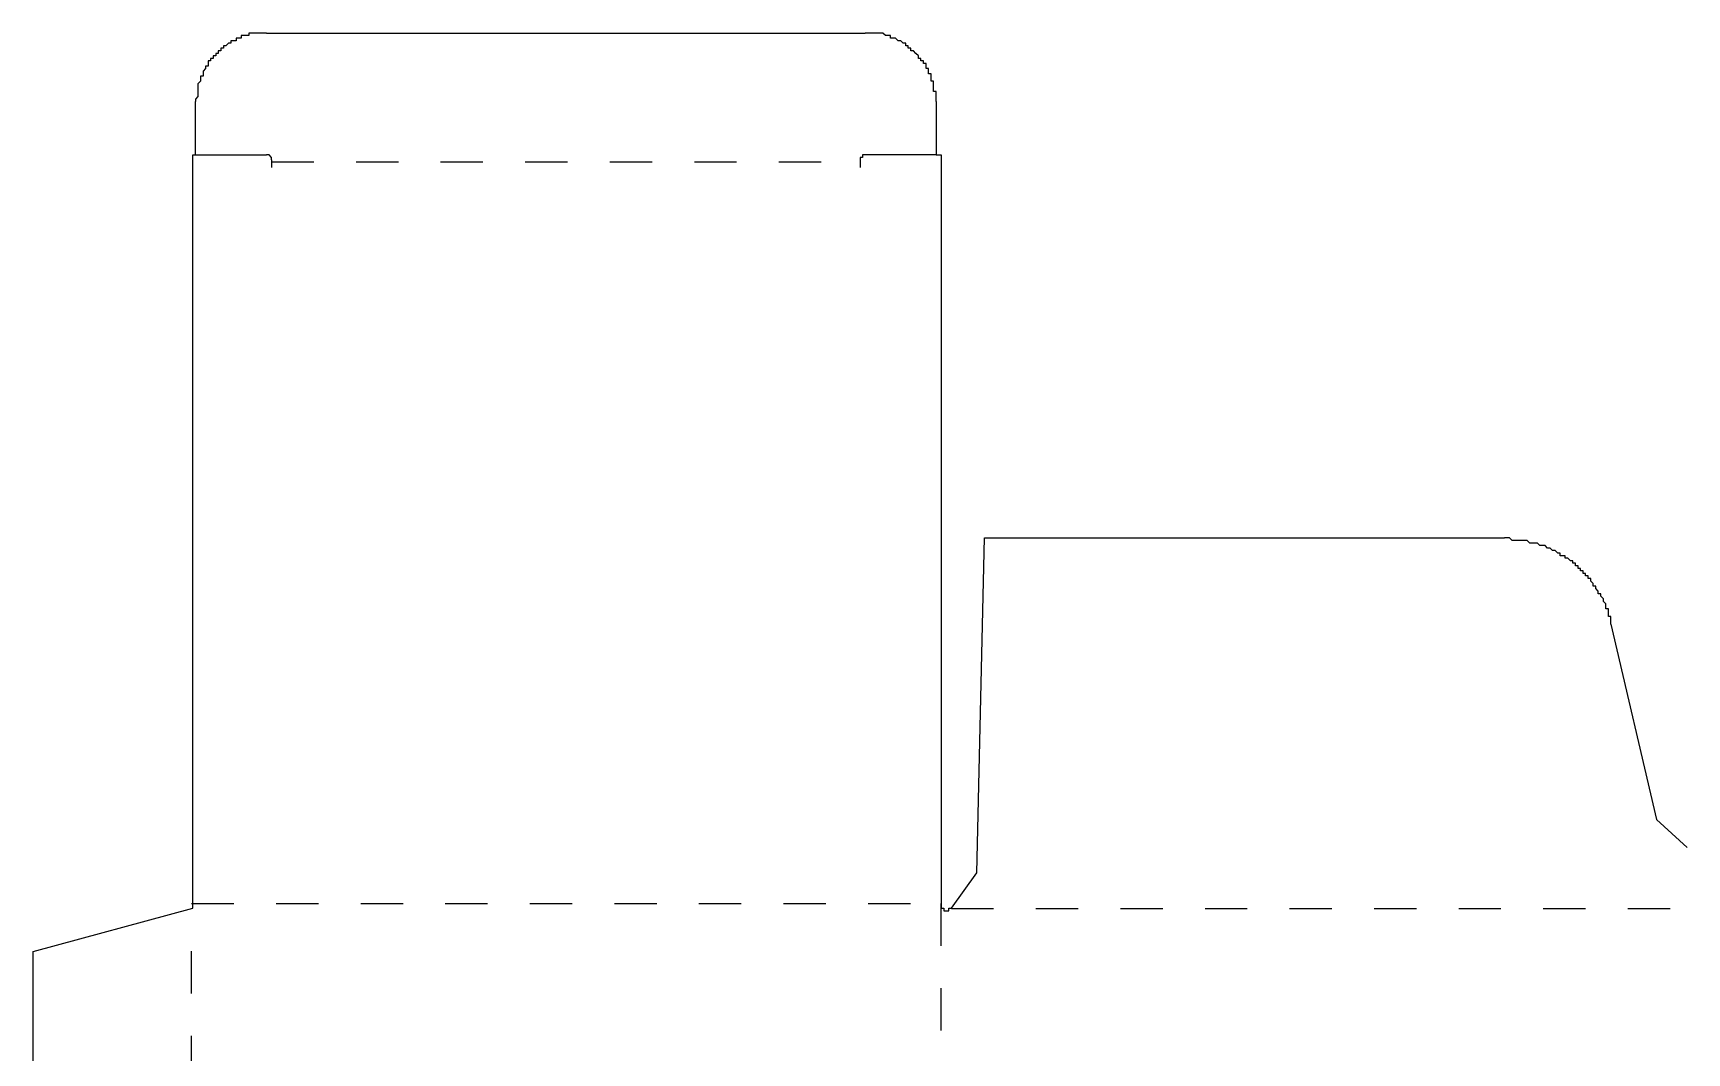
# Model space of a CAD drawing. Extents: x 0 to 896, y -596 to -17.
# Drawn here: x 0 to 469.4, y -306.7 to -17.3 of the extents above; entities that cross this region are included whole.
import ezdxf

# ---------------------------------------------------------------- set-up
doc = ezdxf.new("R2010")
doc.units = 0
doc.linetypes.add('DASHED', pattern=[24, 12, -12])
doc.layers.add('CREASE', color=5, linetype='DASHED')
doc.layers.add('CUT', color=1, linetype='CONTINUOUS')

msp = doc.modelspace()

# ---------------------------------------------------------------- linework, layer by layer
at = {"layer": 'CREASE'}
for p, q in [((67.68, -53.86), (234.92, -53.86)), ((45, -264.33), (257.6, -264.33)), ((45, -433.84), (45, -265.75)), ((257.6, -264.33), (257.6, -433.84)), ((260.62, -265.75), (469.35, -265.75))]:
    msp.add_line(p, q, dxfattribs=at)
at = {"layer": 'CUT'}
for p, q in [((58.32, -18.72), (57.6, -18.72)), ((57.6, -18.72), (57.6, -18.72)), ((57.6, -18.72), (57.6, -19.44)), ((59.04, -18.72), (58.32, -18.72)), ((58.32, -18.72), (58.32, -18.72)), ((58.32, -18.72), (58.32, -18.72)), ((59.76, -18), (59.04, -18)), ((59.04, -18), (59.04, -18.72)), ((60.48, -18), (59.76, -18)), ((59.76, -18), (59.76, -18)), ((61.2, -18), (60.48, -18)), ((60.48, -18), (60.48, -18)), ((60.48, -18), (60.48, -18)), ((61.92, -17.28), (61.2, -17.28)), ((61.2, -17.28), (61.2, -18)), ((62.64, -17.28), (61.92, -17.28)), ((61.92, -17.28), (61.92, -17.28)), ((61.92, -17.28), (61.92, -17.28)), ((63.36, -17.28), (62.64, -17.28)), ((62.64, -17.28), (62.64, -17.28)), ((64.08, -17.28), (63.36, -17.28)), ((63.36, -17.28), (63.36, -17.28)), ((64.8, -17.28), (64.08, -17.28)), ((64.08, -17.28), (64.08, -17.28)), ((64.08, -17.28), (64.08, -17.28)), ((65.52, -17.28), (64.8, -17.28)), ((64.8, -17.28), (64.8, -17.28)), ((66.24, -17.28), (65.52, -17.28)), ((65.52, -17.28), (65.52, -17.28)), ((66.24, -17.28), (236.16, -17.28)), ((66.24, -17.28), (66.24, -17.28)), ((236.88, -17.28), (236.16, -17.28)), ((237.6, -17.28), (236.88, -17.28)), ((236.88, -17.28), (236.88, -17.28)), ((238.32, -17.28), (237.6, -17.28)), ((237.6, -17.28), (237.6, -17.28)), ((237.6, -17.28), (237.6, -17.28)), ((239.04, -17.28), (238.32, -17.28)), ((238.32, -17.28), (238.32, -17.28)), ((239.76, -17.28), (239.04, -17.28)), ((239.04, -17.28), (239.04, -17.28)), ((240.48, -17.28), (239.76, -17.28)), ((239.76, -17.28), (239.76, -17.28)), ((239.76, -17.28), (239.76, -17.28)), ((241.2, -17.28), (240.48, -17.28)), ((240.48, -17.28), (240.48, -17.28)), ((241.92, -18), (241.2, -17.28)), ((241.2, -17.28), (241.2, -17.28)), ((242.64, -18), (241.92, -18)), ((241.92, -18), (241.92, -18)), ((241.92, -18), (241.92, -18)), ((243.36, -18), (242.64, -18)), ((242.64, -18), (242.64, -18)), ((243.36, -18.72), (243.36, -18)), ((243.36, -18), (243.36, -18)), ((244.08, -18.72), (243.36, -18.72)), ((244.8, -18.72), (244.08, -18.72)), ((244.08, -18.72), (244.08, -18.72)), ((245.52, -19.44), (244.8, -18.72)), ((244.8, -18.72), (244.8, -18.72)), ((244.8, -18.72), (244.8, -18.72)), ((52.56, -23.04), (51.84, -23.04)), ((51.84, -23.04), (51.84, -23.04)), ((51.84, -23.04), (51.84, -23.76)), ((53.28, -22.32), (52.56, -22.32)), ((52.56, -22.32), (52.56, -22.32)), ((52.56, -22.32), (52.56, -22.32)), ((52.56, -22.32), (52.56, -23.04)), ((54, -21.6), (53.28, -21.6)), ((53.28, -21.6), (53.28, -21.6)), ((53.28, -21.6), (53.28, -22.32)), ((54.72, -20.88), (54, -20.88)), ((54, -20.88), (54, -20.88)), ((54, -20.88), (54, -21.6)), ((55.44, -20.16), (54.72, -20.88)), ((54.72, -20.88), (54.72, -20.88)), ((56.16, -20.16), (55.44, -20.16)), ((55.44, -20.16), (55.44, -20.16)), ((55.44, -20.16), (55.44, -20.16)), ((56.88, -19.44), (56.16, -19.44)), ((56.16, -19.44), (56.16, -19.44)), ((56.16, -19.44), (56.16, -20.16)), ((57.6, -19.44), (56.88, -19.44)), ((56.88, -19.44), (56.88, -19.44)), ((246.24, -19.44), (245.52, -19.44)), ((245.52, -19.44), (245.52, -19.44)), ((246.96, -20.16), (246.24, -19.44)), ((246.24, -19.44), (246.24, -19.44)), ((246.24, -19.44), (246.24, -19.44)), ((247.68, -20.16), (246.96, -20.16)), ((246.96, -20.16), (246.96, -20.16)), ((246.96, -20.16), (246.96, -20.16)), ((247.68, -20.88), (247.68, -20.16)), ((248.4, -20.88), (247.68, -20.88)), ((247.68, -20.88), (247.68, -20.88)), ((248.4, -21.6), (248.4, -20.88)), ((248.4, -20.88), (248.4, -20.88)), ((249.12, -21.6), (248.4, -21.6)), ((249.12, -22.32), (249.12, -21.6)), ((249.12, -21.6), (249.12, -21.6)), ((249.84, -22.32), (249.12, -22.32)), ((250.56, -23.04), (249.84, -22.32)), ((249.84, -22.32), (249.84, -22.32)), ((249.84, -22.32), (249.84, -22.32)), ((251.28, -23.76), (250.56, -23.04)), ((250.56, -23.04), (250.56, -23.04)), ((250.56, -23.04), (250.56, -23.04)), ((48.96, -27.36), (48.24, -28.08)), ((48.24, -28.08), (48.24, -28.08)), ((48.24, -28.08), (48.24, -28.08)), ((48.24, -28.08), (48.24, -28.8)), ((49.68, -26.64), (48.96, -26.64)), ((48.96, -26.64), (48.96, -27.36)), ((48.96, -27.36), (48.96, -27.36)), ((48.96, -27.36), (48.96, -27.36)), ((50.4, -25.2), (49.68, -25.2)), ((49.68, -25.2), (49.68, -25.92)), ((49.68, -25.92), (49.68, -25.92)), ((49.68, -25.92), (49.68, -25.92)), ((49.68, -25.92), (49.68, -26.64)), ((51.12, -24.48), (50.4, -24.48)), ((50.4, -24.48), (50.4, -25.2)), ((50.4, -25.2), (50.4, -25.2)), ((51.84, -23.76), (51.12, -23.76)), ((51.12, -23.76), (51.12, -23.76)), ((51.12, -23.76), (51.12, -24.48)), ((51.12, -24.48), (51.12, -24.48)), ((251.28, -24.48), (251.28, -23.76)), ((251.28, -23.76), (251.28, -23.76)), ((251.28, -23.76), (251.28, -23.76)), ((252, -24.48), (251.28, -24.48)), ((252, -25.2), (252, -24.48)), ((252, -24.48), (252, -24.48)), ((252.72, -25.2), (252, -25.2)), ((252.72, -25.92), (252.72, -25.2)), ((252.72, -25.2), (252.72, -25.2)), ((253.44, -25.92), (252.72, -25.92)), ((252.72, -25.92), (252.72, -25.92)), ((253.44, -26.64), (253.44, -25.92)), ((253.44, -27.36), (253.44, -26.64)), ((253.44, -26.64), (253.44, -26.64)), ((254.16, -27.36), (253.44, -27.36)), ((253.44, -27.36), (253.44, -27.36)), ((254.16, -28.08), (254.16, -27.36)), ((254.16, -28.8), (254.16, -28.08)), ((254.16, -28.08), (254.16, -28.08)), ((254.16, -28.08), (254.16, -28.08)), ((47.52, -30.96), (46.8, -31.68)), ((46.8, -31.68), (46.8, -31.68)), ((46.8, -31.68), (46.8, -32.4)), ((46.8, -32.4), (46.8, -32.4)), ((46.8, -32.4), (46.8, -33.12)), ((48.24, -29.52), (47.52, -29.52)), ((47.52, -29.52), (47.52, -29.52)), ((47.52, -29.52), (47.52, -30.24)), ((47.52, -30.24), (47.52, -30.24)), ((47.52, -30.24), (47.52, -30.96)), ((47.52, -30.96), (47.52, -30.96)), ((47.52, -30.96), (47.52, -30.96)), ((48.24, -28.8), (48.24, -28.8)), ((48.24, -28.8), (48.24, -29.52)), ((254.88, -28.8), (254.16, -28.8)), ((254.88, -29.52), (254.88, -28.8)), ((254.88, -30.24), (254.88, -29.52)), ((254.88, -29.52), (254.88, -29.52)), ((254.88, -29.52), (254.88, -29.52)), ((254.88, -30.96), (254.88, -30.24)), ((254.88, -30.24), (254.88, -30.24)), ((255.6, -30.96), (254.88, -30.96)), ((255.6, -31.68), (255.6, -30.96)), ((255.6, -30.96), (255.6, -30.96)), ((255.6, -32.4), (255.6, -31.68)), ((255.6, -31.68), (255.6, -31.68)), ((255.6, -33.12), (255.6, -32.4)), ((255.6, -32.4), (255.6, -32.4)), ((46.8, -35.28), (46.08, -36)), ((46.08, -36), (46.08, -36)), ((46.08, -36), (46.08, -36.72)), ((46.08, -51.84), (46.08, -36.72)), ((46.08, -36.72), (46.08, -36.72)), ((46.8, -33.12), (46.8, -33.12)), ((46.8, -33.12), (46.8, -33.12)), ((46.8, -33.12), (46.8, -33.84)), ((46.8, -33.84), (46.8, -33.84)), ((46.8, -33.84), (46.8, -34.56)), ((46.8, -34.56), (46.8, -34.56)), ((46.8, -34.56), (46.8, -35.28)), ((46.8, -35.28), (46.8, -35.28)), ((46.8, -35.28), (46.8, -35.28)), ((255.6, -33.84), (255.6, -33.12)), ((255.6, -33.12), (255.6, -33.12)), ((255.6, -33.12), (255.6, -33.12)), ((256.32, -33.84), (255.6, -33.84)), ((256.32, -34.56), (256.32, -33.84)), ((256.32, -35.28), (256.32, -34.56)), ((256.32, -34.56), (256.32, -34.56)), ((256.32, -36), (256.32, -35.28)), ((256.32, -35.28), (256.32, -35.28)), ((256.32, -35.28), (256.32, -35.28)), ((256.32, -36.72), (256.32, -36)), ((256.32, -36), (256.32, -36)), ((256.32, -36.72), (256.32, -51.84)), ((256.32, -36.72), (256.32, -36.72)), ((45.36, -265.68), (45.36, -51.84)), ((45.36, -51.84), (46.08, -51.84)), ((46.08, -51.84), (66.24, -51.84)), ((66.96, -51.84), (66.24, -51.84)), ((66.24, -51.84), (66.24, -51.84)), ((66.24, -51.84), (66.24, -51.84)), ((66.24, -51.84), (66.24, -51.84)), ((66.24, -51.84), (66.24, -51.84)), ((66.24, -51.84), (66.24, -51.84)), ((66.24, -51.84), (66.24, -51.84)), ((66.24, -51.84), (66.24, -51.84)), ((66.24, -51.84), (66.24, -51.84)), ((66.24, -51.84), (66.24, -51.84)), ((66.24, -51.84), (66.24, -51.84)), ((66.24, -51.84), (66.24, -51.84)), ((66.24, -51.84), (66.24, -51.84)), ((66.24, -51.84), (66.24, -51.84)), ((66.24, -51.84), (66.24, -51.84)), ((66.24, -51.84), (66.24, -51.84)), ((67.68, -52.56), (66.96, -51.84)), ((66.96, -51.84), (66.96, -51.84)), ((66.96, -51.84), (66.96, -51.84)), ((66.96, -51.84), (66.96, -51.84)), ((66.96, -51.84), (66.96, -51.84)), ((66.96, -51.84), (66.96, -51.84)), ((66.96, -51.84), (66.96, -51.84)), ((66.96, -51.84), (66.96, -51.84)), ((66.96, -51.84), (66.96, -51.84)), ((66.96, -51.84), (66.96, -51.84)), ((66.96, -51.84), (66.96, -51.84)), ((66.96, -51.84), (66.96, -51.84)), ((66.96, -51.84), (66.96, -51.84)), ((66.96, -51.84), (66.96, -51.84)), ((66.96, -51.84), (66.96, -51.84)), ((66.96, -51.84), (66.96, -51.84)), ((66.96, -51.84), (66.96, -51.84)), ((66.96, -51.84), (66.96, -51.84)), ((66.96, -51.84), (66.96, -51.84)), ((66.96, -51.84), (66.96, -51.84)), ((66.96, -51.84), (66.96, -51.84)), ((66.96, -51.84), (66.96, -51.84)), ((66.96, -51.84), (66.96, -51.84)), ((66.96, -51.84), (66.96, -51.84)), ((66.96, -51.84), (66.96, -51.84)), ((66.96, -51.84), (66.96, -51.84)), ((66.96, -51.84), (66.96, -51.84)), ((66.96, -51.84), (66.96, -51.84)), ((66.96, -51.84), (66.96, -51.84)), ((66.96, -51.84), (66.96, -51.84)), ((66.96, -51.84), (66.96, -51.84)), ((66.96, -51.84), (66.96, -51.84)), ((66.96, -51.84), (66.96, -51.84)), ((66.96, -51.84), (66.96, -51.84)), ((66.96, -51.84), (66.96, -51.84)), ((66.96, -51.84), (66.96, -51.84)), ((66.96, -51.84), (66.96, -51.84)), ((66.96, -51.84), (66.96, -51.84)), ((67.68, -53.28), (67.68, -52.56)), ((67.68, -52.56), (67.68, -52.56)), ((67.68, -52.56), (67.68, -52.56)), ((67.68, -52.56), (67.68, -52.56)), ((67.68, -52.56), (67.68, -52.56)), ((67.68, -52.56), (67.68, -52.56)), ((67.68, -52.56), (67.68, -52.56)), ((67.68, -52.56), (67.68, -52.56)), ((67.68, -52.56), (67.68, -52.56)), ((67.68, -52.56), (67.68, -52.56)), ((67.68, -52.56), (67.68, -52.56)), ((67.68, -52.56), (67.68, -52.56)), ((67.68, -52.56), (67.68, -52.56)), ((67.68, -52.56), (67.68, -52.56)), ((67.68, -52.56), (67.68, -52.56)), ((67.68, -52.56), (67.68, -52.56)), ((67.68, -52.56), (67.68, -52.56)), ((67.68, -52.56), (67.68, -52.56)), ((67.68, -52.56), (67.68, -52.56)), ((67.68, -52.56), (67.68, -52.56)), ((67.68, -52.56), (67.68, -52.56)), ((67.68, -52.56), (67.68, -52.56)), ((67.68, -52.56), (67.68, -52.56)), ((67.68, -52.56), (67.68, -52.56)), ((67.68, -52.56), (67.68, -52.56)), ((67.68, -52.56), (67.68, -52.56)), ((67.68, -52.56), (67.68, -52.56)), ((67.68, -52.56), (67.68, -52.56)), ((67.68, -52.56), (67.68, -52.56)), ((67.68, -52.56), (67.68, -52.56)), ((67.68, -52.56), (67.68, -52.56)), ((67.68, -52.56), (67.68, -52.56)), ((67.68, -52.56), (67.68, -52.56)), ((67.68, -52.56), (67.68, -52.56)), ((67.68, -52.56), (67.68, -52.56)), ((67.68, -52.56), (67.68, -52.56)), ((67.68, -53.28), (67.68, -55.44)), ((67.68, -53.28), (67.68, -53.28)), ((67.68, -53.28), (67.68, -53.28)), ((67.68, -53.28), (67.68, -53.28)), ((67.68, -53.28), (67.68, -53.28)), ((67.68, -53.28), (67.68, -53.28)), ((67.68, -53.28), (67.68, -53.28)), ((67.68, -53.28), (67.68, -53.28)), ((67.68, -53.28), (67.68, -53.28)), ((67.68, -53.28), (67.68, -53.28)), ((67.68, -53.28), (67.68, -53.28)), ((235.44, -52.56), (234.72, -52.56)), ((234.72, -52.56), (234.72, -52.56)), ((234.72, -52.56), (234.72, -52.56)), ((234.72, -52.56), (234.72, -52.56)), ((234.72, -52.56), (234.72, -52.56)), ((234.72, -52.56), (234.72, -52.56)), ((234.72, -52.56), (234.72, -52.56)), ((234.72, -52.56), (234.72, -52.56)), ((234.72, -52.56), (234.72, -52.56)), ((234.72, -52.56), (234.72, -52.56)), ((234.72, -52.56), (234.72, -52.56)), ((234.72, -52.56), (234.72, -52.56)), ((234.72, -52.56), (234.72, -52.56)), ((234.72, -52.56), (234.72, -52.56)), ((234.72, -52.56), (234.72, -52.56)), ((234.72, -52.56), (234.72, -52.56)), ((234.72, -52.56), (234.72, -52.56)), ((234.72, -52.56), (234.72, -52.56)), ((234.72, -52.56), (234.72, -52.56)), ((234.72, -52.56), (234.72, -52.56)), ((234.72, -52.56), (234.72, -53.28)), ((234.72, -53.28), (234.72, -55.44)), ((234.72, -53.28), (234.72, -53.28)), ((234.72, -53.28), (234.72, -53.28)), ((234.72, -53.28), (234.72, -53.28)), ((234.72, -53.28), (234.72, -53.28)), ((234.72, -53.28), (234.72, -53.28)), ((234.72, -53.28), (234.72, -53.28)), ((234.72, -53.28), (234.72, -53.28)), ((234.72, -53.28), (234.72, -53.28)), ((234.72, -53.28), (234.72, -53.28)), ((234.72, -53.28), (234.72, -53.28)), ((236.16, -51.84), (235.44, -51.84)), ((235.44, -51.84), (235.44, -51.84)), ((235.44, -51.84), (235.44, -51.84)), ((235.44, -51.84), (235.44, -51.84)), ((235.44, -51.84), (235.44, -51.84)), ((235.44, -51.84), (235.44, -51.84)), ((235.44, -51.84), (235.44, -51.84)), ((235.44, -51.84), (235.44, -51.84)), ((235.44, -51.84), (235.44, -51.84)), ((235.44, -51.84), (235.44, -51.84)), ((235.44, -51.84), (235.44, -51.84)), ((235.44, -51.84), (235.44, -51.84)), ((235.44, -51.84), (235.44, -51.84)), ((235.44, -51.84), (235.44, -51.84)), ((235.44, -51.84), (235.44, -51.84)), ((235.44, -51.84), (235.44, -51.84)), ((235.44, -51.84), (235.44, -51.84)), ((235.44, -51.84), (235.44, -51.84)), ((235.44, -51.84), (235.44, -51.84)), ((235.44, -51.84), (235.44, -51.84)), ((235.44, -51.84), (235.44, -51.84)), ((235.44, -51.84), (235.44, -51.84)), ((235.44, -51.84), (235.44, -51.84)), ((235.44, -51.84), (235.44, -51.84)), ((235.44, -51.84), (235.44, -51.84)), ((235.44, -51.84), (235.44, -51.84)), ((235.44, -51.84), (235.44, -51.84)), ((235.44, -51.84), (235.44, -51.84)), ((235.44, -51.84), (235.44, -51.84)), ((235.44, -51.84), (235.44, -52.56)), ((235.44, -52.56), (235.44, -52.56)), ((235.44, -52.56), (235.44, -52.56)), ((235.44, -52.56), (235.44, -52.56)), ((235.44, -52.56), (235.44, -52.56)), ((235.44, -52.56), (235.44, -52.56)), ((235.44, -52.56), (235.44, -52.56)), ((235.44, -52.56), (235.44, -52.56)), ((235.44, -52.56), (235.44, -52.56)), ((235.44, -52.56), (235.44, -52.56)), ((235.44, -52.56), (235.44, -52.56)), ((235.44, -52.56), (235.44, -52.56)), ((235.44, -52.56), (235.44, -52.56)), ((235.44, -52.56), (235.44, -52.56)), ((235.44, -52.56), (235.44, -52.56)), ((235.44, -52.56), (235.44, -52.56)), ((256.32, -51.84), (236.16, -51.84)), ((236.16, -51.84), (236.16, -51.84)), ((236.16, -51.84), (236.16, -51.84)), ((236.16, -51.84), (236.16, -51.84)), ((236.16, -51.84), (236.16, -51.84)), ((236.16, -51.84), (236.16, -51.84)), ((236.16, -51.84), (236.16, -51.84)), ((236.16, -51.84), (236.16, -51.84)), ((236.16, -51.84), (236.16, -51.84)), ((236.16, -51.84), (236.16, -51.84)), ((236.16, -51.84), (236.16, -51.84)), ((236.16, -51.84), (236.16, -51.84)), ((236.16, -51.84), (236.16, -51.84)), ((236.16, -51.84), (236.16, -51.84)), ((236.16, -51.84), (236.16, -51.84)), ((236.16, -51.84), (236.16, -51.84)), ((236.16, -51.84), (236.16, -51.84)), ((236.16, -51.84), (236.16, -51.84)), ((236.16, -51.84), (236.16, -51.84)), ((236.16, -51.84), (236.16, -51.84)), ((236.16, -51.84), (236.16, -51.84)), ((236.16, -51.84), (236.16, -51.84)), ((236.16, -51.84), (236.16, -51.84)), ((236.16, -51.84), (236.16, -51.84)), ((236.16, -51.84), (236.16, -51.84)), ((256.32, -51.84), (257.76, -51.84)), ((257.76, -51.84), (257.76, -264.24)), ((267.84, -255.6), (270, -160.56)), ((270, -160.56), (417.6, -160.56)), ((418.32, -160.56), (417.6, -160.56)), ((419.04, -160.56), (418.32, -160.56)), ((418.32, -160.56), (418.32, -160.56)), ((419.76, -161.28), (419.04, -160.56)), ((419.04, -160.56), (419.04, -160.56)), ((420.48, -161.28), (419.76, -161.28)), ((421.2, -161.28), (420.48, -161.28)), ((420.48, -161.28), (420.48, -161.28)), ((421.92, -161.28), (421.2, -161.28)), ((421.2, -161.28), (421.2, -161.28)), ((422.64, -161.28), (421.92, -161.28)), ((423.36, -161.28), (422.64, -161.28)), ((422.64, -161.28), (422.64, -161.28)), ((424.08, -161.28), (423.36, -161.28)), ((423.36, -161.28), (423.36, -161.28)), ((424.8, -162), (424.08, -161.28)), ((424.08, -161.28), (424.08, -161.28)), ((425.52, -162), (424.8, -162)), ((426.24, -162), (425.52, -162)), ((425.52, -162), (425.52, -162)), ((426.96, -162), (426.24, -162)), ((426.24, -162), (426.24, -162)), ((427.68, -162.72), (426.96, -162)), ((426.96, -162), (426.96, -162)), ((428.4, -162.72), (427.68, -162.72)), ((427.68, -162.72), (427.68, -162.72)), ((429.12, -162.72), (428.4, -162.72)), ((429.84, -163.44), (429.12, -162.72)), ((429.12, -162.72), (429.12, -162.72)), ((430.56, -163.44), (429.84, -163.44)), ((429.84, -163.44), (429.84, -163.44)), ((431.28, -164.16), (430.56, -163.44)), ((430.56, -163.44), (430.56, -163.44)), ((432, -164.16), (431.28, -164.16)), ((431.28, -164.16), (431.28, -164.16)), ((432.72, -164.88), (432, -164.16)), ((432, -164.16), (432, -164.16)), ((433.44, -164.88), (432.72, -164.88)), ((432.72, -164.88), (432.72, -164.88)), ((433.44, -165.6), (433.44, -164.88)), ((434.16, -165.6), (433.44, -165.6)), ((434.88, -165.6), (434.16, -165.6)), ((434.16, -165.6), (434.16, -165.6)), ((434.88, -166.32), (434.88, -165.6)), ((435.6, -166.32), (434.88, -166.32)), ((436.32, -167.04), (435.6, -166.32)), ((435.6, -166.32), (435.6, -166.32)), ((437.04, -167.04), (436.32, -167.04)), ((436.32, -167.04), (436.32, -167.04)), ((437.04, -167.76), (437.04, -167.04)), ((437.76, -167.76), (437.04, -167.76)), ((437.76, -168.48), (437.76, -167.76)), ((438.48, -168.48), (437.76, -168.48)), ((437.76, -168.48), (437.76, -168.48)), ((438.48, -169.2), (438.48, -168.48)), ((439.2, -169.2), (438.48, -169.2)), ((439.2, -169.92), (439.2, -169.2)), ((439.92, -169.92), (439.2, -169.92)), ((439.92, -170.64), (439.92, -169.92)), ((439.92, -169.92), (439.92, -169.92)), ((440.64, -170.64), (439.92, -170.64)), ((440.64, -171.36), (440.64, -170.64)), ((441.36, -171.36), (440.64, -171.36)), ((441.36, -172.08), (441.36, -171.36)), ((441.36, -171.36), (441.36, -171.36)), ((442.08, -172.08), (441.36, -172.08)), ((442.08, -172.8), (442.08, -172.08)), ((442.8, -173.52), (442.08, -172.8)), ((442.08, -172.8), (442.08, -172.8)), ((442.8, -174.24), (442.8, -173.52)), ((442.8, -173.52), (442.8, -173.52)), ((443.52, -174.24), (442.8, -174.24)), ((443.52, -174.96), (443.52, -174.24)), ((444.24, -175.68), (443.52, -174.96)), ((443.52, -174.96), (443.52, -174.96)), ((444.24, -176.4), (444.24, -175.68)), ((444.24, -175.68), (444.24, -175.68)), ((444.96, -176.4), (444.24, -176.4)), ((444.96, -177.12), (444.96, -176.4)), ((445.68, -177.84), (444.96, -177.12)), ((444.96, -177.12), (444.96, -177.12)), ((445.68, -178.56), (445.68, -177.84)), ((445.68, -177.84), (445.68, -177.84)), ((446.4, -179.28), (445.68, -178.56)), ((445.68, -178.56), (445.68, -178.56)), ((446.4, -180), (446.4, -179.28)), ((446.4, -179.28), (446.4, -179.28)), ((446.4, -180.72), (446.4, -180)), ((446.4, -180), (446.4, -180)), ((447.12, -180.72), (446.4, -180.72)), ((447.12, -181.44), (447.12, -180.72)), ((447.12, -182.16), (447.12, -181.44)), ((447.12, -182.88), (447.12, -182.16)), ((447.12, -182.16), (447.12, -182.16)), ((447.84, -182.88), (447.12, -182.88)), ((447.84, -183.6), (447.84, -182.88)), ((447.84, -184.32), (447.84, -183.6)), ((447.84, -183.6), (447.84, -183.6)), ((447.84, -185.04), (447.84, -184.32)), ((447.84, -184.32), (447.84, -184.32)), ((447.84, -185.04), (460.8, -240.48)), ((460.8, -240.48), (469.44, -248.4)), ((260.64, -265.68), (267.84, -255.6)), ((0, -277.92), (45.36, -265.68)), ((45.36, -265.68), (45.36, -265.68)), ((257.76, -264.24), (257.76, -264.24)), ((257.76, -264.24), (257.76, -264.24)), ((257.76, -264.24), (257.76, -264.24)), ((257.76, -264.24), (257.76, -264.24)), ((257.76, -264.24), (257.76, -264.24)), ((257.76, -264.24), (257.76, -264.24)), ((257.76, -264.24), (257.76, -264.96)), ((257.76, -264.96), (257.76, -264.96)), ((257.76, -264.96), (257.76, -264.96)), ((257.76, -264.96), (257.76, -264.96)), ((257.76, -264.96), (257.76, -264.96)), ((257.76, -264.96), (257.76, -264.96)), ((257.76, -264.96), (257.76, -264.96)), ((257.76, -264.96), (257.76, -264.96)), ((257.76, -264.96), (257.76, -264.96)), ((257.76, -264.96), (257.76, -264.96)), ((257.76, -264.96), (257.76, -264.96)), ((257.76, -264.96), (257.76, -264.96)), ((257.76, -264.96), (257.76, -264.96)), ((257.76, -264.96), (257.76, -264.96)), ((257.76, -264.96), (257.76, -264.96)), ((257.76, -264.96), (257.76, -264.96)), ((257.76, -264.96), (257.76, -264.96)), ((257.76, -264.96), (257.76, -264.96)), ((257.76, -264.96), (257.76, -264.96)), ((257.76, -264.96), (257.76, -265.68)), ((257.76, -265.68), (257.76, -265.68)), ((257.76, -265.68), (257.76, -265.68)), ((257.76, -265.68), (257.76, -265.68)), ((257.76, -265.68), (257.76, -265.68)), ((257.76, -265.68), (257.76, -265.68)), ((257.76, -265.68), (257.76, -265.68)), ((257.76, -265.68), (257.76, -265.68)), ((257.76, -265.68), (257.76, -265.68)), ((257.76, -265.68), (258.48, -265.68)), ((258.48, -265.68), (258.48, -265.68)), ((258.48, -265.68), (258.48, -265.68)), ((258.48, -265.68), (258.48, -265.68)), ((258.48, -265.68), (258.48, -265.68)), ((258.48, -265.68), (258.48, -265.68)), ((258.48, -265.68), (258.48, -265.68)), ((258.48, -265.68), (258.48, -265.68)), ((258.48, -265.68), (258.48, -265.68)), ((258.48, -265.68), (258.48, -265.68)), ((258.48, -265.68), (258.48, -265.68)), ((258.48, -265.68), (258.48, -265.68)), ((258.48, -265.68), (258.48, -265.68)), ((258.48, -265.68), (258.48, -265.68)), ((258.48, -265.68), (258.48, -265.68)), ((258.48, -265.68), (258.48, -265.68)), ((258.48, -265.68), (258.48, -265.68)), ((258.48, -265.68), (258.48, -265.68)), ((258.48, -265.68), (258.48, -266.4)), ((258.48, -266.4), (258.48, -266.4)), ((258.48, -266.4), (259.2, -266.4)), ((259.2, -266.4), (259.2, -266.4)), ((259.2, -266.4), (259.2, -266.4)), ((259.2, -266.4), (259.2, -266.4)), ((259.2, -266.4), (259.2, -266.4)), ((259.2, -266.4), (259.2, -266.4)), ((259.2, -266.4), (259.2, -266.4)), ((259.2, -266.4), (259.2, -266.4)), ((259.2, -266.4), (259.2, -266.4)), ((259.2, -266.4), (259.2, -266.4)), ((259.2, -266.4), (259.2, -266.4)), ((259.2, -266.4), (259.2, -266.4)), ((259.2, -266.4), (259.2, -266.4)), ((259.2, -266.4), (259.2, -266.4)), ((259.2, -266.4), (259.2, -266.4)), ((259.2, -266.4), (259.2, -266.4)), ((259.2, -266.4), (259.2, -266.4)), ((259.2, -266.4), (259.2, -266.4)), ((259.2, -266.4), (259.92, -266.4)), ((259.92, -266.4), (259.92, -265.68)), ((259.92, -265.68), (259.92, -265.68)), ((259.92, -265.68), (259.92, -265.68)), ((259.92, -265.68), (259.92, -265.68)), ((259.92, -265.68), (260.64, -265.68)), ((259.92, -266.4), (259.92, -266.4)), ((259.92, -266.4), (259.92, -266.4)), ((259.92, -266.4), (259.92, -266.4)), ((259.92, -266.4), (259.92, -266.4)), ((259.92, -266.4), (259.92, -266.4)), ((259.92, -266.4), (259.92, -266.4)), ((259.92, -266.4), (259.92, -266.4)), ((259.92, -266.4), (259.92, -266.4)), ((259.92, -266.4), (259.92, -266.4)), ((259.92, -266.4), (259.92, -266.4)), ((259.92, -266.4), (259.92, -266.4)), ((259.92, -266.4), (259.92, -266.4)), ((259.92, -266.4), (259.92, -266.4)), ((260.64, -265.68), (260.64, -265.68)), ((260.64, -265.68), (260.64, -265.68)), ((260.64, -265.68), (260.64, -265.68)), ((260.64, -265.68), (260.64, -265.68)), ((260.64, -265.68), (260.64, -265.68)), ((260.64, -265.68), (260.64, -265.68)), ((260.64, -265.68), (260.64, -265.68)), ((260.64, -265.68), (260.64, -265.68)), ((260.64, -265.68), (260.64, -265.68)), ((260.64, -265.68), (260.64, -265.68)), ((260.64, -265.68), (260.64, -265.68)), ((260.64, -265.68), (260.64, -265.68)), ((260.64, -265.68), (260.64, -265.68)), ((260.64, -265.68), (260.64, -265.68)), ((260.64, -265.68), (260.64, -265.68)), ((260.64, -265.68), (260.64, -265.68)), ((260.64, -265.68), (260.64, -265.68)), ((260.64, -265.68), (260.64, -265.68)), ((260.64, -265.68), (260.64, -265.68)), ((260.64, -265.68), (260.64, -265.68)), ((260.64, -265.68), (260.64, -265.68)), ((260.64, -265.68), (260.64, -265.68)), ((260.64, -265.68), (260.64, -265.68)), ((260.64, -265.68), (260.64, -265.68)), ((260.64, -265.68), (260.64, -265.68)), ((260.64, -265.68), (260.64, -265.68)), ((260.64, -265.68), (260.64, -265.68)), ((260.64, -265.68), (260.64, -265.68)), ((260.64, -265.68), (260.64, -265.68)), ((260.64, -265.68), (260.64, -265.68)), ((260.64, -265.68), (260.64, -265.68)), ((260.64, -265.68), (260.64, -265.68)), ((260.64, -265.68), (260.64, -265.68)), ((260.64, -265.68), (260.64, -265.68)), ((260.64, -265.68), (260.64, -265.68)), ((260.64, -265.68), (260.64, -265.68)), ((260.64, -265.68), (260.64, -265.68)), ((260.64, -265.68), (260.64, -265.68)), ((260.64, -265.68), (260.64, -265.68)), ((260.64, -265.68), (260.64, -265.68)), ((260.64, -265.68), (260.64, -265.68)), ((260.64, -265.68), (260.64, -265.68)), ((260.64, -265.68), (260.64, -265.68)), ((260.64, -265.68), (260.64, -265.68)), ((260.64, -265.68), (260.64, -265.68)), ((260.64, -265.68), (260.64, -265.68)), ((260.64, -265.68), (260.64, -265.68)), ((260.64, -265.68), (260.64, -265.68)), ((260.64, -265.68), (260.64, -265.68)), ((260.64, -265.68), (260.64, -265.68)), ((260.64, -265.68), (260.64, -265.68)), ((260.64, -265.68), (260.64, -265.68)), ((260.64, -265.68), (260.64, -265.68)), ((260.64, -265.68), (260.64, -265.68)), ((260.64, -265.68), (260.64, -265.68)), ((260.64, -265.68), (260.64, -265.68)), ((260.64, -265.68), (260.64, -265.68)), ((260.64, -265.68), (260.64, -265.68)), ((260.64, -265.68), (260.64, -265.68)), ((260.64, -265.68), (260.64, -265.68)), ((260.64, -265.68), (260.64, -265.68)), ((260.64, -265.68), (260.64, -265.68)), ((260.64, -265.68), (260.64, -265.68)), ((260.64, -265.68), (260.64, -265.68)), ((260.64, -265.68), (260.64, -265.68)), ((260.64, -265.68), (260.64, -265.68)), ((260.64, -265.68), (260.64, -265.68)), ((260.64, -265.68), (260.64, -265.68)), ((260.64, -265.68), (260.64, -265.68)), ((260.64, -265.68), (260.64, -265.68)), ((260.64, -265.68), (260.64, -265.68)), ((260.64, -265.68), (260.64, -265.68)), ((260.64, -265.68), (260.64, -265.68)), ((260.64, -265.68), (260.64, -265.68)), ((260.64, -265.68), (260.64, -265.68)), ((260.64, -265.68), (260.64, -265.68)), ((260.64, -265.68), (260.64, -265.68)), ((260.64, -265.68), (260.64, -265.68)), ((260.64, -265.68), (260.64, -265.68)), ((260.64, -265.68), (260.64, -265.68)), ((260.64, -265.68), (260.64, -265.68)), ((260.64, -265.68), (260.64, -265.68)), ((260.64, -265.68), (260.64, -265.68)), ((260.64, -265.68), (260.64, -265.68)), ((260.64, -265.68), (260.64, -265.68)), ((260.64, -265.68), (260.64, -265.68)), ((260.64, -265.68), (260.64, -265.68)), ((260.64, -265.68), (260.64, -265.68)), ((260.64, -265.68), (260.64, -265.68)), ((260.64, -265.68), (260.64, -265.68)), ((260.64, -265.68), (260.64, -265.68)), ((260.64, -265.68), (260.64, -265.68)), ((260.64, -265.68), (260.64, -265.68)), ((260.64, -265.68), (260.64, -265.68)), ((260.64, -265.68), (260.64, -265.68)), ((260.64, -265.68), (260.64, -265.68)), ((260.64, -265.68), (260.64, -265.68)), ((260.64, -265.68), (260.64, -265.68)), ((260.64, -265.68), (260.64, -265.68)), ((260.64, -265.68), (260.64, -265.68)), ((260.64, -265.68), (260.64, -265.68)), ((260.64, -265.68), (260.64, -265.68)), ((260.64, -265.68), (260.64, -265.68)), ((260.64, -265.68), (260.64, -265.68)), ((260.64, -265.68), (260.64, -265.68)), ((260.64, -265.68), (260.64, -265.68)), ((260.64, -265.68), (260.64, -265.68)), ((260.64, -265.68), (260.64, -265.68)), ((260.64, -265.68), (260.64, -265.68)), ((0, -421.92), (0, -277.92))]:
    msp.add_line(p, q, dxfattribs=at)

doc.saveas('drawing.dxf')
